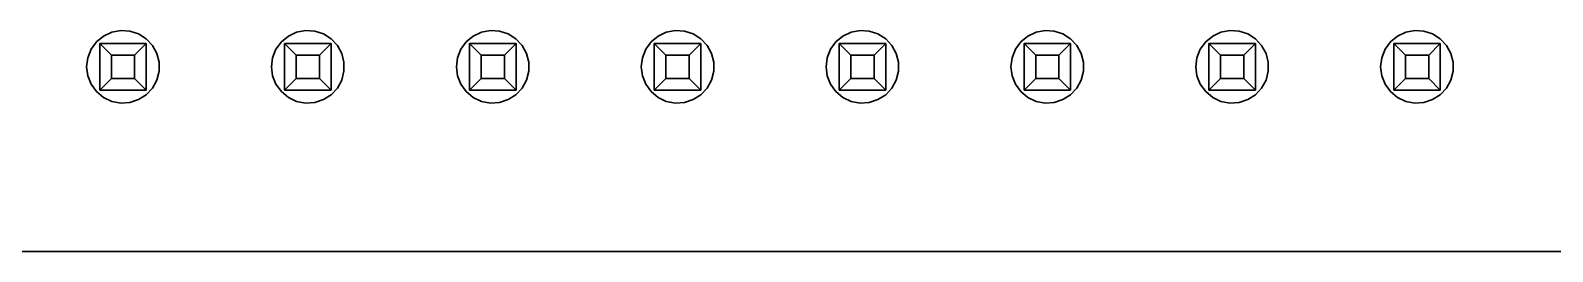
# Model space of a CAD drawing. Extents: x 346 to 4955, y 45 to 639.
# Drawn here: x 3446.95 to 3488.78, y 412.79 to 418.87 of the extents above; entities that cross this region are included whole.
import ezdxf

# ---------------------------------------------------------------- set-up
doc = ezdxf.new("R2010")
doc.units = 0
doc.header["$MEASUREMENT"] = 0
doc.layers.get('0').update_dxf_attribs({"linetype": 'CONTINUOUS'})

msp = doc.modelspace()

# ---------------------------------------------------------------- linework, layer by layer
at = {"color": 7, "lineweight": 30}
for p, q in [((3448.956, 418.714), (3448.764, 418.554)), ((3448.956, 418.714), (3448.764, 418.554)), ((3449.182, 418.822), (3448.956, 418.714)), ((3449.182, 418.822), (3448.956, 418.714)), ((3449.43, 418.868), (3449.182, 418.822)), ((3449.43, 418.868), (3449.182, 418.822)), ((3449.68, 418.852), (3449.43, 418.868)), ((3449.68, 418.852), (3449.43, 418.868)), ((3449.918, 418.774), (3449.68, 418.852)), ((3449.918, 418.774), (3449.68, 418.852)), ((3450.13, 418.64), (3449.918, 418.774)), ((3450.13, 418.64), (3449.918, 418.774)), ((3454.036, 418.714), (3453.844, 418.554)), ((3454.036, 418.714), (3453.844, 418.554)), ((3454.262, 418.822), (3454.036, 418.714)), ((3454.262, 418.822), (3454.036, 418.714)), ((3454.51, 418.868), (3454.262, 418.822)), ((3454.51, 418.868), (3454.262, 418.822)), ((3454.76, 418.852), (3454.51, 418.868)), ((3454.76, 418.852), (3454.51, 418.868)), ((3454.998, 418.774), (3454.76, 418.852)), ((3454.998, 418.774), (3454.76, 418.852)), ((3455.21, 418.64), (3454.998, 418.774)), ((3455.21, 418.64), (3454.998, 418.774)), ((3459.116, 418.714), (3458.924, 418.554)), ((3459.116, 418.714), (3458.924, 418.554)), ((3459.342, 418.822), (3459.116, 418.714)), ((3459.342, 418.822), (3459.116, 418.714)), ((3459.59, 418.868), (3459.342, 418.822)), ((3459.59, 418.868), (3459.342, 418.822)), ((3459.84, 418.852), (3459.59, 418.868)), ((3459.84, 418.852), (3459.59, 418.868)), ((3460.078, 418.774), (3459.84, 418.852)), ((3460.078, 418.774), (3459.84, 418.852)), ((3460.29, 418.64), (3460.078, 418.774)), ((3460.29, 418.64), (3460.078, 418.774)), ((3464.196, 418.714), (3464.004, 418.554)), ((3464.196, 418.714), (3464.004, 418.554)), ((3464.422, 418.822), (3464.196, 418.714)), ((3464.422, 418.822), (3464.196, 418.714)), ((3464.67, 418.868), (3464.422, 418.822)), ((3464.67, 418.868), (3464.422, 418.822)), ((3464.92, 418.852), (3464.67, 418.868)), ((3464.92, 418.852), (3464.67, 418.868)), ((3465.158, 418.774), (3464.92, 418.852)), ((3465.158, 418.774), (3464.92, 418.852)), ((3465.37, 418.64), (3465.158, 418.774)), ((3465.37, 418.64), (3465.158, 418.774)), ((3469.276, 418.714), (3469.084, 418.554)), ((3469.276, 418.714), (3469.084, 418.554)), ((3469.502, 418.822), (3469.276, 418.714)), ((3469.502, 418.822), (3469.276, 418.714)), ((3469.75, 418.868), (3469.502, 418.822)), ((3469.75, 418.868), (3469.502, 418.822)), ((3470, 418.852), (3469.75, 418.868)), ((3470, 418.852), (3469.75, 418.868)), ((3470.238, 418.774), (3470, 418.852)), ((3470.238, 418.774), (3470, 418.852)), ((3470.45, 418.64), (3470.238, 418.774)), ((3470.45, 418.64), (3470.238, 418.774)), ((3474.356, 418.714), (3474.164, 418.554)), ((3474.356, 418.714), (3474.164, 418.554)), ((3474.582, 418.822), (3474.356, 418.714)), ((3474.582, 418.822), (3474.356, 418.714)), ((3474.83, 418.868), (3474.582, 418.822)), ((3474.83, 418.868), (3474.582, 418.822)), ((3475.08, 418.852), (3474.83, 418.868)), ((3475.08, 418.852), (3474.83, 418.868)), ((3475.318, 418.774), (3475.08, 418.852)), ((3475.318, 418.774), (3475.08, 418.852)), ((3475.53, 418.64), (3475.318, 418.774)), ((3475.53, 418.64), (3475.318, 418.774)), ((3479.436, 418.714), (3479.244, 418.554)), ((3479.436, 418.714), (3479.244, 418.554)), ((3479.662, 418.822), (3479.436, 418.714)), ((3479.662, 418.822), (3479.436, 418.714)), ((3479.91, 418.868), (3479.662, 418.822)), ((3479.91, 418.868), (3479.662, 418.822)), ((3480.16, 418.852), (3479.91, 418.868)), ((3480.16, 418.852), (3479.91, 418.868)), ((3480.398, 418.774), (3480.16, 418.852)), ((3480.398, 418.774), (3480.16, 418.852)), ((3480.61, 418.64), (3480.398, 418.774)), ((3480.61, 418.64), (3480.398, 418.774)), ((3484.516, 418.714), (3484.324, 418.554)), ((3484.516, 418.714), (3484.324, 418.554)), ((3484.742, 418.822), (3484.516, 418.714)), ((3484.742, 418.822), (3484.516, 418.714)), ((3484.99, 418.868), (3484.742, 418.822)), ((3484.99, 418.868), (3484.742, 418.822)), ((3485.24, 418.852), (3484.99, 418.868)), ((3485.24, 418.852), (3484.99, 418.868)), ((3485.478, 418.774), (3485.24, 418.852)), ((3485.478, 418.774), (3485.24, 418.852)), ((3485.69, 418.64), (3485.478, 418.774)), ((3485.69, 418.64), (3485.478, 418.774)), ((3448.616, 418.352), (3448.524, 418.118)), ((3448.616, 418.352), (3448.524, 418.118)), ((3448.764, 418.554), (3448.616, 418.352)), ((3448.764, 418.554), (3448.616, 418.352)), ((3450.132, 418.51), (3448.852, 418.51)), ((3448.852, 417.23), (3448.852, 418.51)), ((3449.172, 418.19), (3448.852, 418.51)), ((3450.132, 418.51), (3448.852, 418.51)), ((3448.852, 417.23), (3448.852, 418.51)), ((3449.172, 418.19), (3448.852, 418.51)), ((3450.132, 418.51), (3449.812, 418.19)), ((3450.132, 418.51), (3449.812, 418.19)), ((3450.302, 418.458), (3450.13, 418.64)), ((3450.302, 418.458), (3450.13, 418.64)), ((3450.132, 417.23), (3450.132, 418.51)), ((3450.132, 417.23), (3450.132, 418.51)), ((3450.422, 418.238), (3450.302, 418.458)), ((3450.422, 418.238), (3450.302, 418.458)), ((3453.696, 418.352), (3453.604, 418.118)), ((3453.696, 418.352), (3453.604, 418.118)), ((3453.844, 418.554), (3453.696, 418.352)), ((3453.844, 418.554), (3453.696, 418.352)), ((3455.212, 418.51), (3453.932, 418.51)), ((3453.932, 417.23), (3453.932, 418.51)), ((3454.252, 418.19), (3453.932, 418.51)), ((3455.212, 418.51), (3453.932, 418.51)), ((3453.932, 417.23), (3453.932, 418.51)), ((3454.252, 418.19), (3453.932, 418.51)), ((3455.212, 418.51), (3454.892, 418.19)), ((3455.212, 418.51), (3454.892, 418.19)), ((3455.382, 418.458), (3455.21, 418.64)), ((3455.382, 418.458), (3455.21, 418.64)), ((3455.212, 417.23), (3455.212, 418.51)), ((3455.212, 417.23), (3455.212, 418.51)), ((3455.502, 418.238), (3455.382, 418.458)), ((3455.502, 418.238), (3455.382, 418.458)), ((3458.776, 418.352), (3458.684, 418.118)), ((3458.776, 418.352), (3458.684, 418.118)), ((3458.924, 418.554), (3458.776, 418.352)), ((3458.924, 418.554), (3458.776, 418.352)), ((3460.292, 418.51), (3459.012, 418.51)), ((3459.012, 417.23), (3459.012, 418.51)), ((3459.332, 418.19), (3459.012, 418.51)), ((3460.292, 418.51), (3459.012, 418.51)), ((3459.012, 417.23), (3459.012, 418.51)), ((3459.332, 418.19), (3459.012, 418.51)), ((3460.292, 418.51), (3459.972, 418.19)), ((3460.292, 418.51), (3459.972, 418.19)), ((3460.462, 418.458), (3460.29, 418.64)), ((3460.462, 418.458), (3460.29, 418.64)), ((3460.292, 417.23), (3460.292, 418.51)), ((3460.292, 417.23), (3460.292, 418.51)), ((3460.582, 418.238), (3460.462, 418.458)), ((3460.582, 418.238), (3460.462, 418.458)), ((3463.856, 418.352), (3463.764, 418.118)), ((3463.856, 418.352), (3463.764, 418.118)), ((3464.004, 418.554), (3463.856, 418.352)), ((3464.004, 418.554), (3463.856, 418.352)), ((3465.372, 418.51), (3464.092, 418.51)), ((3464.092, 417.23), (3464.092, 418.51)), ((3464.412, 418.19), (3464.092, 418.51)), ((3465.372, 418.51), (3464.092, 418.51)), ((3464.092, 417.23), (3464.092, 418.51)), ((3464.412, 418.19), (3464.092, 418.51)), ((3465.372, 418.51), (3465.052, 418.19)), ((3465.372, 418.51), (3465.052, 418.19)), ((3465.542, 418.458), (3465.37, 418.64)), ((3465.542, 418.458), (3465.37, 418.64)), ((3465.372, 417.23), (3465.372, 418.51)), ((3465.372, 417.23), (3465.372, 418.51)), ((3465.662, 418.238), (3465.542, 418.458)), ((3465.662, 418.238), (3465.542, 418.458)), ((3468.936, 418.352), (3468.844, 418.118)), ((3468.936, 418.352), (3468.844, 418.118)), ((3469.084, 418.554), (3468.936, 418.352)), ((3469.084, 418.554), (3468.936, 418.352)), ((3470.452, 418.51), (3469.172, 418.51)), ((3469.172, 417.23), (3469.172, 418.51)), ((3469.492, 418.19), (3469.172, 418.51)), ((3470.452, 418.51), (3469.172, 418.51)), ((3469.172, 417.23), (3469.172, 418.51)), ((3469.492, 418.19), (3469.172, 418.51)), ((3470.452, 418.51), (3470.132, 418.19)), ((3470.452, 418.51), (3470.132, 418.19)), ((3470.622, 418.458), (3470.45, 418.64)), ((3470.622, 418.458), (3470.45, 418.64)), ((3470.452, 417.23), (3470.452, 418.51)), ((3470.452, 417.23), (3470.452, 418.51)), ((3470.742, 418.238), (3470.622, 418.458)), ((3470.742, 418.238), (3470.622, 418.458)), ((3474.016, 418.352), (3473.924, 418.118)), ((3474.016, 418.352), (3473.924, 418.118)), ((3474.164, 418.554), (3474.016, 418.352)), ((3474.164, 418.554), (3474.016, 418.352)), ((3475.532, 418.51), (3474.252, 418.51)), ((3474.252, 417.23), (3474.252, 418.51)), ((3474.572, 418.19), (3474.252, 418.51)), ((3475.532, 418.51), (3474.252, 418.51)), ((3474.252, 417.23), (3474.252, 418.51)), ((3474.572, 418.19), (3474.252, 418.51)), ((3475.532, 418.51), (3475.212, 418.19)), ((3475.532, 418.51), (3475.212, 418.19)), ((3475.702, 418.458), (3475.53, 418.64)), ((3475.702, 418.458), (3475.53, 418.64)), ((3475.532, 417.23), (3475.532, 418.51)), ((3475.532, 417.23), (3475.532, 418.51)), ((3475.822, 418.238), (3475.702, 418.458)), ((3475.822, 418.238), (3475.702, 418.458)), ((3479.096, 418.352), (3479.004, 418.118)), ((3479.096, 418.352), (3479.004, 418.118)), ((3479.244, 418.554), (3479.096, 418.352)), ((3479.244, 418.554), (3479.096, 418.352)), ((3480.612, 418.51), (3479.332, 418.51)), ((3479.332, 417.23), (3479.332, 418.51)), ((3479.652, 418.19), (3479.332, 418.51)), ((3480.612, 418.51), (3479.332, 418.51)), ((3479.332, 417.23), (3479.332, 418.51)), ((3479.652, 418.19), (3479.332, 418.51)), ((3480.612, 418.51), (3480.292, 418.19)), ((3480.612, 418.51), (3480.292, 418.19)), ((3480.782, 418.458), (3480.61, 418.64)), ((3480.782, 418.458), (3480.61, 418.64)), ((3480.612, 417.23), (3480.612, 418.51)), ((3480.612, 417.23), (3480.612, 418.51)), ((3480.902, 418.238), (3480.782, 418.458)), ((3480.902, 418.238), (3480.782, 418.458)), ((3484.176, 418.352), (3484.084, 418.118)), ((3484.176, 418.352), (3484.084, 418.118)), ((3484.324, 418.554), (3484.176, 418.352)), ((3484.324, 418.554), (3484.176, 418.352)), ((3485.692, 418.51), (3484.412, 418.51)), ((3484.412, 417.23), (3484.412, 418.51)), ((3484.732, 418.19), (3484.412, 418.51)), ((3485.692, 418.51), (3484.412, 418.51)), ((3484.412, 417.23), (3484.412, 418.51)), ((3484.732, 418.19), (3484.412, 418.51)), ((3485.692, 418.51), (3485.372, 418.19)), ((3485.692, 418.51), (3485.372, 418.19)), ((3485.862, 418.458), (3485.69, 418.64)), ((3485.862, 418.458), (3485.69, 418.64)), ((3485.692, 417.23), (3485.692, 418.51)), ((3485.692, 417.23), (3485.692, 418.51)), ((3485.982, 418.238), (3485.862, 418.458)), ((3485.982, 418.238), (3485.862, 418.458)), ((3448.524, 418.118), (3448.492, 417.87)), ((3448.524, 418.118), (3448.492, 417.87)), ((3448.524, 417.622), (3448.492, 417.87)), ((3448.524, 417.622), (3448.492, 417.87)), ((3449.812, 418.19), (3449.172, 418.19)), ((3449.172, 417.55), (3449.172, 418.19)), ((3449.812, 418.19), (3449.172, 418.19)), ((3449.172, 417.55), (3449.172, 418.19)), ((3449.812, 417.55), (3449.812, 418.19)), ((3449.812, 417.55), (3449.812, 418.19)), ((3450.484, 417.996), (3450.422, 418.238)), ((3450.484, 417.996), (3450.422, 418.238)), ((3450.484, 417.744), (3450.484, 417.996)), ((3450.484, 417.744), (3450.484, 417.996)), ((3453.604, 418.118), (3453.572, 417.87)), ((3453.604, 418.118), (3453.572, 417.87)), ((3453.604, 417.622), (3453.572, 417.87)), ((3453.604, 417.622), (3453.572, 417.87)), ((3454.892, 418.19), (3454.252, 418.19)), ((3454.252, 417.55), (3454.252, 418.19)), ((3454.892, 418.19), (3454.252, 418.19)), ((3454.252, 417.55), (3454.252, 418.19)), ((3454.892, 417.55), (3454.892, 418.19)), ((3454.892, 417.55), (3454.892, 418.19)), ((3455.564, 417.996), (3455.502, 418.238)), ((3455.564, 417.996), (3455.502, 418.238)), ((3455.564, 417.744), (3455.564, 417.996)), ((3455.564, 417.744), (3455.564, 417.996)), ((3458.684, 418.118), (3458.652, 417.87)), ((3458.684, 418.118), (3458.652, 417.87)), ((3458.684, 417.622), (3458.652, 417.87)), ((3458.684, 417.622), (3458.652, 417.87)), ((3459.972, 418.19), (3459.332, 418.19)), ((3459.332, 417.55), (3459.332, 418.19)), ((3459.972, 418.19), (3459.332, 418.19)), ((3459.332, 417.55), (3459.332, 418.19)), ((3459.972, 417.55), (3459.972, 418.19)), ((3459.972, 417.55), (3459.972, 418.19)), ((3460.644, 417.996), (3460.582, 418.238)), ((3460.644, 417.996), (3460.582, 418.238)), ((3460.644, 417.744), (3460.644, 417.996)), ((3460.644, 417.744), (3460.644, 417.996)), ((3463.764, 418.118), (3463.732, 417.87)), ((3463.764, 418.118), (3463.732, 417.87)), ((3463.764, 417.622), (3463.732, 417.87)), ((3463.764, 417.622), (3463.732, 417.87)), ((3465.052, 418.19), (3464.412, 418.19)), ((3464.412, 417.55), (3464.412, 418.19)), ((3465.052, 418.19), (3464.412, 418.19)), ((3464.412, 417.55), (3464.412, 418.19)), ((3465.052, 417.55), (3465.052, 418.19)), ((3465.052, 417.55), (3465.052, 418.19)), ((3465.724, 417.996), (3465.662, 418.238)), ((3465.724, 417.996), (3465.662, 418.238)), ((3465.724, 417.744), (3465.724, 417.996)), ((3465.724, 417.744), (3465.724, 417.996)), ((3468.844, 418.118), (3468.812, 417.87)), ((3468.844, 418.118), (3468.812, 417.87)), ((3468.844, 417.622), (3468.812, 417.87)), ((3468.844, 417.622), (3468.812, 417.87)), ((3470.132, 418.19), (3469.492, 418.19)), ((3469.492, 417.55), (3469.492, 418.19)), ((3470.132, 418.19), (3469.492, 418.19)), ((3469.492, 417.55), (3469.492, 418.19)), ((3470.132, 417.55), (3470.132, 418.19)), ((3470.132, 417.55), (3470.132, 418.19)), ((3470.804, 417.996), (3470.742, 418.238)), ((3470.804, 417.996), (3470.742, 418.238)), ((3470.804, 417.744), (3470.804, 417.996)), ((3470.804, 417.744), (3470.804, 417.996)), ((3473.924, 418.118), (3473.892, 417.87)), ((3473.924, 418.118), (3473.892, 417.87)), ((3473.924, 417.622), (3473.892, 417.87)), ((3473.924, 417.622), (3473.892, 417.87)), ((3475.212, 418.19), (3474.572, 418.19)), ((3474.572, 417.55), (3474.572, 418.19)), ((3475.212, 418.19), (3474.572, 418.19)), ((3474.572, 417.55), (3474.572, 418.19)), ((3475.212, 417.55), (3475.212, 418.19)), ((3475.212, 417.55), (3475.212, 418.19)), ((3475.884, 417.996), (3475.822, 418.238)), ((3475.884, 417.996), (3475.822, 418.238)), ((3475.884, 417.744), (3475.884, 417.996)), ((3475.884, 417.744), (3475.884, 417.996)), ((3479.004, 418.118), (3478.972, 417.87)), ((3479.004, 418.118), (3478.972, 417.87)), ((3479.004, 417.622), (3478.972, 417.87)), ((3479.004, 417.622), (3478.972, 417.87)), ((3480.292, 418.19), (3479.652, 418.19)), ((3479.652, 417.55), (3479.652, 418.19)), ((3480.292, 418.19), (3479.652, 418.19)), ((3479.652, 417.55), (3479.652, 418.19)), ((3480.292, 417.55), (3480.292, 418.19)), ((3480.292, 417.55), (3480.292, 418.19)), ((3480.964, 417.996), (3480.902, 418.238)), ((3480.964, 417.996), (3480.902, 418.238)), ((3480.964, 417.744), (3480.964, 417.996)), ((3480.964, 417.744), (3480.964, 417.996)), ((3484.084, 418.118), (3484.052, 417.87)), ((3484.084, 418.118), (3484.052, 417.87)), ((3484.084, 417.622), (3484.052, 417.87)), ((3484.084, 417.622), (3484.052, 417.87)), ((3485.372, 418.19), (3484.732, 418.19)), ((3484.732, 417.55), (3484.732, 418.19)), ((3485.372, 418.19), (3484.732, 418.19)), ((3484.732, 417.55), (3484.732, 418.19)), ((3485.372, 417.55), (3485.372, 418.19)), ((3485.372, 417.55), (3485.372, 418.19)), ((3486.044, 417.996), (3485.982, 418.238)), ((3486.044, 417.996), (3485.982, 418.238)), ((3486.044, 417.744), (3486.044, 417.996)), ((3486.044, 417.744), (3486.044, 417.996)), ((3448.616, 417.388), (3448.524, 417.622)), ((3448.616, 417.388), (3448.524, 417.622)), ((3449.172, 417.55), (3448.852, 417.23)), ((3449.172, 417.55), (3448.852, 417.23)), ((3449.812, 417.55), (3449.172, 417.55)), ((3449.812, 417.55), (3449.172, 417.55)), ((3450.132, 417.23), (3449.812, 417.55)), ((3450.132, 417.23), (3449.812, 417.55)), ((3450.422, 417.502), (3450.302, 417.282)), ((3450.422, 417.502), (3450.302, 417.282)), ((3450.484, 417.744), (3450.422, 417.502)), ((3450.484, 417.744), (3450.422, 417.502)), ((3453.696, 417.388), (3453.604, 417.622)), ((3453.696, 417.388), (3453.604, 417.622)), ((3454.252, 417.55), (3453.932, 417.23)), ((3454.252, 417.55), (3453.932, 417.23)), ((3454.892, 417.55), (3454.252, 417.55)), ((3454.892, 417.55), (3454.252, 417.55)), ((3455.212, 417.23), (3454.892, 417.55)), ((3455.212, 417.23), (3454.892, 417.55)), ((3455.502, 417.502), (3455.382, 417.282)), ((3455.502, 417.502), (3455.382, 417.282)), ((3455.564, 417.744), (3455.502, 417.502)), ((3455.564, 417.744), (3455.502, 417.502)), ((3458.776, 417.388), (3458.684, 417.622)), ((3458.776, 417.388), (3458.684, 417.622)), ((3459.332, 417.55), (3459.012, 417.23)), ((3459.332, 417.55), (3459.012, 417.23)), ((3459.972, 417.55), (3459.332, 417.55)), ((3459.972, 417.55), (3459.332, 417.55)), ((3460.292, 417.23), (3459.972, 417.55)), ((3460.292, 417.23), (3459.972, 417.55)), ((3460.582, 417.502), (3460.462, 417.282)), ((3460.582, 417.502), (3460.462, 417.282)), ((3460.644, 417.744), (3460.582, 417.502)), ((3460.644, 417.744), (3460.582, 417.502)), ((3463.856, 417.388), (3463.764, 417.622)), ((3463.856, 417.388), (3463.764, 417.622)), ((3464.412, 417.55), (3464.092, 417.23)), ((3464.412, 417.55), (3464.092, 417.23)), ((3465.052, 417.55), (3464.412, 417.55)), ((3465.052, 417.55), (3464.412, 417.55)), ((3465.372, 417.23), (3465.052, 417.55)), ((3465.372, 417.23), (3465.052, 417.55)), ((3465.662, 417.502), (3465.542, 417.282)), ((3465.662, 417.502), (3465.542, 417.282)), ((3465.724, 417.744), (3465.662, 417.502)), ((3465.724, 417.744), (3465.662, 417.502)), ((3468.936, 417.388), (3468.844, 417.622)), ((3468.936, 417.388), (3468.844, 417.622)), ((3469.492, 417.55), (3469.172, 417.23)), ((3469.492, 417.55), (3469.172, 417.23)), ((3470.132, 417.55), (3469.492, 417.55)), ((3470.132, 417.55), (3469.492, 417.55)), ((3470.452, 417.23), (3470.132, 417.55)), ((3470.452, 417.23), (3470.132, 417.55)), ((3470.742, 417.502), (3470.622, 417.282)), ((3470.742, 417.502), (3470.622, 417.282)), ((3470.804, 417.744), (3470.742, 417.502)), ((3470.804, 417.744), (3470.742, 417.502)), ((3474.016, 417.388), (3473.924, 417.622)), ((3474.016, 417.388), (3473.924, 417.622)), ((3474.572, 417.55), (3474.252, 417.23)), ((3474.572, 417.55), (3474.252, 417.23)), ((3475.212, 417.55), (3474.572, 417.55)), ((3475.212, 417.55), (3474.572, 417.55)), ((3475.532, 417.23), (3475.212, 417.55)), ((3475.532, 417.23), (3475.212, 417.55)), ((3475.822, 417.502), (3475.702, 417.282)), ((3475.822, 417.502), (3475.702, 417.282)), ((3475.884, 417.744), (3475.822, 417.502)), ((3475.884, 417.744), (3475.822, 417.502)), ((3479.096, 417.388), (3479.004, 417.622)), ((3479.096, 417.388), (3479.004, 417.622)), ((3479.652, 417.55), (3479.332, 417.23)), ((3479.652, 417.55), (3479.332, 417.23)), ((3480.292, 417.55), (3479.652, 417.55)), ((3480.292, 417.55), (3479.652, 417.55)), ((3480.612, 417.23), (3480.292, 417.55)), ((3480.612, 417.23), (3480.292, 417.55)), ((3480.902, 417.502), (3480.782, 417.282)), ((3480.902, 417.502), (3480.782, 417.282)), ((3480.964, 417.744), (3480.902, 417.502)), ((3480.964, 417.744), (3480.902, 417.502)), ((3484.176, 417.388), (3484.084, 417.622)), ((3484.176, 417.388), (3484.084, 417.622)), ((3484.732, 417.55), (3484.412, 417.23)), ((3484.732, 417.55), (3484.412, 417.23)), ((3485.372, 417.55), (3484.732, 417.55)), ((3485.372, 417.55), (3484.732, 417.55)), ((3485.692, 417.23), (3485.372, 417.55)), ((3485.692, 417.23), (3485.372, 417.55)), ((3485.982, 417.502), (3485.862, 417.282)), ((3485.982, 417.502), (3485.862, 417.282)), ((3486.044, 417.744), (3485.982, 417.502)), ((3486.044, 417.744), (3485.982, 417.502)), ((3448.764, 417.186), (3448.616, 417.388)), ((3448.764, 417.186), (3448.616, 417.388)), ((3448.956, 417.026), (3448.764, 417.186)), ((3448.956, 417.026), (3448.764, 417.186)), ((3450.132, 417.23), (3448.852, 417.23)), ((3450.132, 417.23), (3448.852, 417.23)), ((3449.182, 416.918), (3448.956, 417.026)), ((3449.182, 416.918), (3448.956, 417.026)), ((3450.13, 417.1), (3449.918, 416.966)), ((3450.13, 417.1), (3449.918, 416.966)), ((3450.302, 417.282), (3450.13, 417.1)), ((3450.302, 417.282), (3450.13, 417.1)), ((3453.844, 417.186), (3453.696, 417.388)), ((3453.844, 417.186), (3453.696, 417.388)), ((3454.036, 417.026), (3453.844, 417.186)), ((3454.036, 417.026), (3453.844, 417.186)), ((3455.212, 417.23), (3453.932, 417.23)), ((3455.212, 417.23), (3453.932, 417.23)), ((3454.262, 416.918), (3454.036, 417.026)), ((3454.262, 416.918), (3454.036, 417.026)), ((3455.21, 417.1), (3454.998, 416.966)), ((3455.21, 417.1), (3454.998, 416.966)), ((3455.382, 417.282), (3455.21, 417.1)), ((3455.382, 417.282), (3455.21, 417.1)), ((3458.924, 417.186), (3458.776, 417.388)), ((3458.924, 417.186), (3458.776, 417.388)), ((3459.116, 417.026), (3458.924, 417.186)), ((3459.116, 417.026), (3458.924, 417.186)), ((3460.292, 417.23), (3459.012, 417.23)), ((3460.292, 417.23), (3459.012, 417.23)), ((3459.342, 416.918), (3459.116, 417.026)), ((3459.342, 416.918), (3459.116, 417.026)), ((3460.29, 417.1), (3460.078, 416.966)), ((3460.29, 417.1), (3460.078, 416.966)), ((3460.462, 417.282), (3460.29, 417.1)), ((3460.462, 417.282), (3460.29, 417.1)), ((3464.004, 417.186), (3463.856, 417.388)), ((3464.004, 417.186), (3463.856, 417.388)), ((3464.196, 417.026), (3464.004, 417.186)), ((3464.196, 417.026), (3464.004, 417.186)), ((3465.372, 417.23), (3464.092, 417.23)), ((3465.372, 417.23), (3464.092, 417.23)), ((3464.422, 416.918), (3464.196, 417.026)), ((3464.422, 416.918), (3464.196, 417.026)), ((3465.37, 417.1), (3465.158, 416.966)), ((3465.37, 417.1), (3465.158, 416.966)), ((3465.542, 417.282), (3465.37, 417.1)), ((3465.542, 417.282), (3465.37, 417.1)), ((3469.084, 417.186), (3468.936, 417.388)), ((3469.084, 417.186), (3468.936, 417.388)), ((3469.276, 417.026), (3469.084, 417.186)), ((3469.276, 417.026), (3469.084, 417.186)), ((3470.452, 417.23), (3469.172, 417.23)), ((3470.452, 417.23), (3469.172, 417.23)), ((3469.502, 416.918), (3469.276, 417.026)), ((3469.502, 416.918), (3469.276, 417.026)), ((3470.45, 417.1), (3470.238, 416.966)), ((3470.45, 417.1), (3470.238, 416.966)), ((3470.622, 417.282), (3470.45, 417.1)), ((3470.622, 417.282), (3470.45, 417.1)), ((3474.164, 417.186), (3474.016, 417.388)), ((3474.164, 417.186), (3474.016, 417.388)), ((3474.356, 417.026), (3474.164, 417.186)), ((3474.356, 417.026), (3474.164, 417.186)), ((3475.532, 417.23), (3474.252, 417.23)), ((3475.532, 417.23), (3474.252, 417.23)), ((3474.582, 416.918), (3474.356, 417.026)), ((3474.582, 416.918), (3474.356, 417.026)), ((3475.53, 417.1), (3475.318, 416.966)), ((3475.53, 417.1), (3475.318, 416.966)), ((3475.702, 417.282), (3475.53, 417.1)), ((3475.702, 417.282), (3475.53, 417.1)), ((3479.244, 417.186), (3479.096, 417.388)), ((3479.244, 417.186), (3479.096, 417.388)), ((3479.436, 417.026), (3479.244, 417.186)), ((3479.436, 417.026), (3479.244, 417.186)), ((3480.612, 417.23), (3479.332, 417.23)), ((3480.612, 417.23), (3479.332, 417.23)), ((3479.662, 416.918), (3479.436, 417.026)), ((3479.662, 416.918), (3479.436, 417.026)), ((3480.61, 417.1), (3480.398, 416.966)), ((3480.61, 417.1), (3480.398, 416.966)), ((3480.782, 417.282), (3480.61, 417.1)), ((3480.782, 417.282), (3480.61, 417.1)), ((3484.324, 417.186), (3484.176, 417.388)), ((3484.324, 417.186), (3484.176, 417.388)), ((3484.516, 417.026), (3484.324, 417.186)), ((3484.516, 417.026), (3484.324, 417.186)), ((3485.692, 417.23), (3484.412, 417.23)), ((3485.692, 417.23), (3484.412, 417.23)), ((3484.742, 416.918), (3484.516, 417.026)), ((3484.742, 416.918), (3484.516, 417.026)), ((3485.69, 417.1), (3485.478, 416.966)), ((3485.69, 417.1), (3485.478, 416.966)), ((3485.862, 417.282), (3485.69, 417.1)), ((3485.862, 417.282), (3485.69, 417.1)), ((3449.43, 416.872), (3449.182, 416.918)), ((3449.43, 416.872), (3449.182, 416.918)), ((3449.68, 416.888), (3449.43, 416.872)), ((3449.68, 416.888), (3449.43, 416.872)), ((3449.918, 416.966), (3449.68, 416.888)), ((3449.918, 416.966), (3449.68, 416.888)), ((3454.51, 416.872), (3454.262, 416.918)), ((3454.51, 416.872), (3454.262, 416.918)), ((3454.76, 416.888), (3454.51, 416.872)), ((3454.76, 416.888), (3454.51, 416.872)), ((3454.998, 416.966), (3454.76, 416.888)), ((3454.998, 416.966), (3454.76, 416.888)), ((3459.59, 416.872), (3459.342, 416.918)), ((3459.59, 416.872), (3459.342, 416.918)), ((3459.84, 416.888), (3459.59, 416.872)), ((3459.84, 416.888), (3459.59, 416.872)), ((3460.078, 416.966), (3459.84, 416.888)), ((3460.078, 416.966), (3459.84, 416.888)), ((3464.67, 416.872), (3464.422, 416.918)), ((3464.67, 416.872), (3464.422, 416.918)), ((3464.92, 416.888), (3464.67, 416.872)), ((3464.92, 416.888), (3464.67, 416.872)), ((3465.158, 416.966), (3464.92, 416.888)), ((3465.158, 416.966), (3464.92, 416.888)), ((3469.75, 416.872), (3469.502, 416.918)), ((3469.75, 416.872), (3469.502, 416.918)), ((3470, 416.888), (3469.75, 416.872)), ((3470, 416.888), (3469.75, 416.872)), ((3470.238, 416.966), (3470, 416.888)), ((3470.238, 416.966), (3470, 416.888)), ((3474.83, 416.872), (3474.582, 416.918)), ((3474.83, 416.872), (3474.582, 416.918)), ((3475.08, 416.888), (3474.83, 416.872)), ((3475.08, 416.888), (3474.83, 416.872)), ((3475.318, 416.966), (3475.08, 416.888)), ((3475.318, 416.966), (3475.08, 416.888)), ((3479.91, 416.872), (3479.662, 416.918)), ((3479.91, 416.872), (3479.662, 416.918)), ((3480.16, 416.888), (3479.91, 416.872)), ((3480.16, 416.888), (3479.91, 416.872)), ((3480.398, 416.966), (3480.16, 416.888)), ((3480.398, 416.966), (3480.16, 416.888)), ((3484.99, 416.872), (3484.742, 416.918)), ((3484.99, 416.872), (3484.742, 416.918)), ((3485.24, 416.888), (3484.99, 416.872)), ((3485.24, 416.888), (3484.99, 416.872)), ((3485.478, 416.966), (3485.24, 416.888)), ((3485.478, 416.966), (3485.24, 416.888)), ((3329.372, 412.79), (3525.372, 412.79)), ((3525.372, 412.79), (3329.372, 412.79)), ((3329.372, 412.79), (3525.372, 412.79)), ((3525.372, 412.79), (3329.372, 412.79))]:
    msp.add_line(p, q, dxfattribs=at)

doc.saveas('drawing.dxf')
